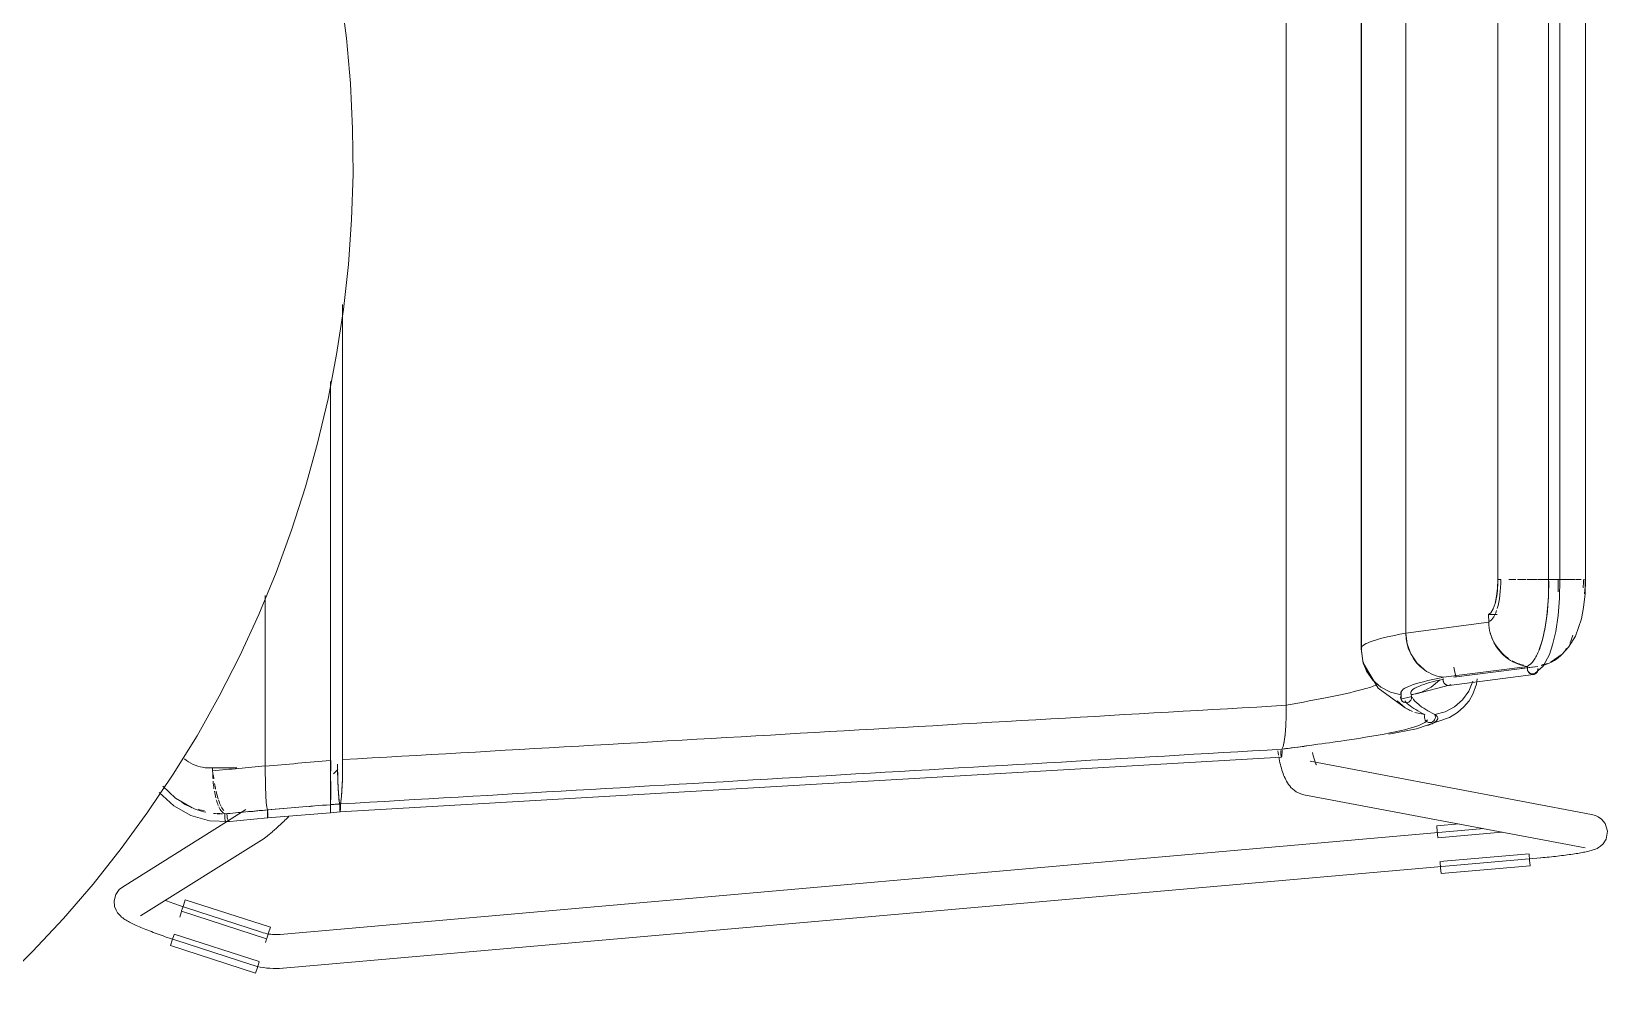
# Model space of a CAD drawing. Header units: millimetres. Extents: x 155927 to 317870, y -36033 to 97293.
# Drawn here: x 160235 to 160791, y 25250 to 25586 of the extents above; entities that cross this region are included whole.
import ezdxf

# ---------------------------------------------------------------- set-up
doc = ezdxf.new("R2010")
doc.units = ezdxf.units.MM
doc.header["$MEASUREMENT"] = 0
doc.layers.add('I-FURN', color=8, linetype='CONTINUOUS', lineweight=9)

msp = doc.modelspace()

# ---------------------------------------------------------------- linework, layer by layer
at = {"layer": 'I-FURN'}
for p, q in [((160677.67, 25347.98), (160677.67, 25731.38)), ((160677.67, 25731.38), (160677.67, 25347.98)), ((160704.01, 25711.54), (160704.01, 25406.74)), ((160704.17, 25367.29), (160704.17, 25712.07)), ((160704.17, 25712.07), (160704.17, 25367.29)), ((160719.76, 25373.33), (160719.76, 25706.04)), ((160719.76, 25706.04), (160719.76, 25373.33)), ((160752.23, 25687.11), (160752.23, 25392.25)), ((160752.29, 25392.26), (160752.29, 25687.11)), ((160770.13, 25687.11), (160770.13, 25392.26)), ((160774.09, 25392.26), (160774.09, 25687.11)), ((160783.13, 25392.26), (160783.13, 25687.11)), ((160346.25, 25583.28), (160344.18, 25599.14)), ((160347.67, 25567.34), (160346.25, 25583.28)), ((160348.46, 25551.36), (160347.67, 25567.34)), ((160348.6, 25535.36), (160348.46, 25551.36)), ((160348.11, 25519.37), (160348.6, 25535.36)), ((160346.98, 25503.41), (160348.11, 25519.37)), ((160345.21, 25487.51), (160346.98, 25503.41)), ((160344.93, 25328.73), (160344.93, 25489.3)), ((160344.93, 25489.3), (160344.93, 25328.73)), ((160342.81, 25471.69), (160345.21, 25487.51)), ((160339.77, 25455.99), (160342.81, 25471.69)), ((160340.62, 25328.47), (160340.62, 25462.21)), ((160340.62, 25462.21), (160340.62, 25328.47)), ((160336.11, 25440.41), (160339.77, 25455.99)), ((160331.83, 25425), (160336.11, 25440.41)), ((160326.94, 25409.76), (160331.83, 25425)), ((160321.44, 25394.74), (160326.94, 25409.76)), ((160704.01, 25406.74), (160704.01, 25367.83)), ((160315.35, 25379.95), (160321.44, 25394.74)), ((160752.12, 25389.22), (160751.8, 25386.37)), ((160752.23, 25392.25), (160752.12, 25389.22)), ((160758.61, 25392.26), (160756.14, 25392.26)), ((160759.79, 25392.26), (160759.13, 25392.26)), ((160759.77, 25392.25), (160762.24, 25392.25)), ((160766.16, 25392.26), (160762.6, 25392.26)), ((160766.35, 25392.25), (160770.16, 25392.25)), ((160770.16, 25392.26), (160766.35, 25392.26)), ((160770.06, 25386.03), (160770.13, 25392.25)), ((160774.09, 25392.26), (160770.14, 25392.26)), ((160770.14, 25392.25), (160770.24, 25392.25)), ((160770.24, 25392.25), (160770.47, 25392.25)), ((160770.47, 25392.25), (160770.8, 25392.25)), ((160770.8, 25392.25), (160771.22, 25392.25)), ((160771.22, 25392.25), (160771.69, 25392.25)), ((160771.69, 25392.25), (160772.19, 25392.25)), ((160772.19, 25392.25), (160772.68, 25392.25)), ((160772.68, 25392.25), (160773.13, 25392.25)), ((160773.13, 25392.25), (160773.52, 25392.25)), ((160773.52, 25392.25), (160773.83, 25392.25)), ((160773.83, 25392.25), (160774.03, 25392.25)), ((160773.85, 25392.25), (160776.88, 25392.25)), ((160776.87, 25392.26), (160773.85, 25392.26)), ((160774.1, 25392.25), (160774, 25385.71)), ((160774.03, 25392.25), (160774.1, 25392.25)), ((160779.61, 25392.26), (160777.03, 25392.26)), ((160781.64, 25392.26), (160779.89, 25392.26)), ((160783.12, 25392.26), (160782.83, 25392.26)), ((160782.96, 25392.26), (160783.13, 25392.26)), ((160783.13, 25392.26), (160783.02, 25387.22)), ((160317.65, 25386.64), (160317.65, 25326.52)), ((160317.65, 25326.4), (160317.65, 25386.64)), ((160751.29, 25383.87), (160750.62, 25381.89)), ((160751.8, 25386.37), (160751.29, 25383.87)), ((160769.52, 25379.47), (160770.06, 25386.03)), ((160774, 25385.71), (160773.51, 25379.59)), ((160783.02, 25387.22), (160782.51, 25382.4)), ((160308.67, 25365.41), (160315.35, 25379.95)), ((160749.84, 25380.54), (160748.97, 25379.9)), ((160748.97, 25379.9), (160751.98, 25379.9)), ((160748.97, 25379.9), (160749.04, 25377.19)), ((160750.62, 25381.89), (160749.84, 25380.54)), ((160768.93, 25375.45), (160769.52, 25379.47)), ((160773.51, 25379.59), (160772.67, 25373.97)), ((160781.72, 25378.37), (160779.6, 25372.32)), ((160782.51, 25382.4), (160781.72, 25378.37)), ((160749.04, 25377.19), (160719.76, 25373.33)), ((160719.76, 25373.33), (160720.24, 25369.56)), ((160767.96, 25371.02), (160768.93, 25375.45)), ((160772.67, 25373.97), (160771.57, 25369.28)), ((160704.02, 25367.83), (160704.81, 25362.79)), ((160704.65, 25363.5), (160704.17, 25367.29)), ((160704.17, 25367.29), (160704.64, 25363.5)), ((160720.24, 25369.56), (160721.56, 25366.01)), ((160766.87, 25367.59), (160767.96, 25371.02)), ((160771.57, 25369.28), (160770.41, 25365.83)), ((160777.21, 25368.44), (160774.91, 25365.96)), ((160779.6, 25372.32), (160777.21, 25368.44)), ((160301.41, 25351.15), (160308.67, 25365.41)), ((160704.64, 25363.5), (160706, 25359.93)), ((160706.01, 25359.93), (160704.65, 25363.5)), ((160704.81, 25362.79), (160706.18, 25359.61)), ((160704.88, 25362.64), (160710, 25353.99)), ((160721.56, 25366.01), (160723.64, 25362.9)), ((160723.64, 25362.9), (160726.38, 25360.41)), ((160762.84, 25361.62), (160733.14, 25357.78)), ((160736.69, 25357.8), (160766.38, 25361.64)), ((160737.47, 25357.92), (160736.78, 25361.41)), ((160765.19, 25361.49), (160760.42, 25360.87)), ((160768.23, 25361.71), (160765.32, 25359.16)), ((160770.41, 25365.83), (160768.23, 25361.71)), ((160771.01, 25363.28), (160770.82, 25363.19)), ((160774.91, 25365.96), (160771.01, 25363.28)), ((160706, 25359.93), (160708.17, 25356.79)), ((160708.18, 25356.8), (160706.01, 25359.93)), ((160708.17, 25356.79), (160711.05, 25354.28)), ((160711.05, 25354.29), (160708.18, 25356.8)), ((160728.77, 25354.28), (160731.65, 25356.79)), ((160732.99, 25357.31), (160732.95, 25356.81)), ((160732.95, 25356.81), (160733.03, 25356.32)), ((160733.03, 25356.32), (160733.22, 25355.87)), ((160733.22, 25355.87), (160733.52, 25355.48)), ((160735.05, 25354.95), (160764.82, 25358.8)), ((160741.98, 25352.89), (160743.39, 25356.4)), ((160744.72, 25355.41), (160744.95, 25357.19)), ((160293.59, 25337.19), (160301.41, 25351.15)), ((160710, 25353.99), (160719.53, 25347)), ((160714.44, 25352.54), (160711.05, 25354.29)), ((160711.05, 25354.28), (160714.44, 25352.53)), ((160714.44, 25352.53), (160718.16, 25351.64)), ((160717.96, 25350.67), (160718, 25351.17)), ((160718, 25351.17), (160717.96, 25350.67)), ((160718.04, 25350.18), (160717.96, 25350.67)), ((160717.96, 25350.67), (160718.04, 25350.18)), ((160718, 25351.17), (160718.16, 25351.64)), ((160718.16, 25351.64), (160718, 25351.17)), ((160718.24, 25349.73), (160718.04, 25350.18)), ((160718.04, 25350.18), (160718.24, 25349.73)), ((160718.06, 25350.12), (160721.95, 25350.96)), ((160718.14, 25352.71), (160718.19, 25349.82)), ((160721.78, 25350.18), (160721.58, 25349.73)), ((160721.58, 25349.73), (160721.78, 25350.18)), ((160723.51, 25351.99), (160721.65, 25351.67)), ((160722.25, 25351.72), (160721.66, 25351.64)), ((160721.66, 25351.64), (160721.82, 25351.17)), ((160721.67, 25351.64), (160725.38, 25352.53)), ((160721.83, 25351.17), (160721.67, 25351.64)), ((160721.86, 25350.67), (160721.78, 25350.18)), ((160721.78, 25350.18), (160721.87, 25350.67)), ((160721.82, 25351.17), (160721.86, 25350.67)), ((160721.87, 25350.67), (160721.83, 25351.17)), ((160735.13, 25354.96), (160723.51, 25351.99)), ((160725.38, 25352.53), (160728.77, 25354.28)), ((160733.52, 25355.48), (160733.91, 25355.19)), ((160733.91, 25355.19), (160734.35, 25355)), ((160734.35, 25355), (160734.82, 25354.93)), ((160734.82, 25354.93), (160735.28, 25355)), ((160735.28, 25355), (160735.73, 25355.19)), ((160739.81, 25349.8), (160741.98, 25352.89)), ((160742.09, 25349.54), (160743.43, 25351.81)), ((160743.43, 25351.81), (160744.72, 25355.41)), ((160677.61, 25344.21), (160677.67, 25347.98)), ((160677.67, 25347.9), (160677.61, 25344.21)), ((160719.61, 25347.06), (160716.77, 25349.46)), ((160716.77, 25349.45), (160719.61, 25347.05)), ((160718.56, 25349.35), (160718.24, 25349.73)), ((160718.24, 25349.73), (160718.56, 25349.34)), ((160718.96, 25349.05), (160718.56, 25349.35)), ((160718.56, 25349.34), (160718.96, 25349.05)), ((160719.42, 25348.87), (160718.96, 25349.05)), ((160718.96, 25349.05), (160719.42, 25348.86)), ((160719.91, 25348.8), (160719.42, 25348.87)), ((160719.42, 25348.86), (160719.91, 25348.8)), ((160719.53, 25347), (160721.28, 25346.11)), ((160721.28, 25346.11), (160719.61, 25347.06)), ((160719.61, 25347.05), (160722.2, 25345.69)), ((160720.4, 25348.87), (160719.91, 25348.8)), ((160719.91, 25348.8), (160720.4, 25348.86)), ((160720.86, 25349.05), (160720.4, 25348.87)), ((160720.4, 25348.86), (160720.86, 25349.05)), ((160721.26, 25349.35), (160720.86, 25349.05)), ((160720.86, 25349.05), (160721.27, 25349.34)), ((160721.58, 25349.73), (160721.26, 25349.35)), ((160721.27, 25349.34), (160721.58, 25349.73)), ((160722.93, 25345.41), (160726.55, 25344.63)), ((160726.55, 25344.63), (160722.94, 25345.42)), ((160726.4, 25344.15), (160726.55, 25344.63)), ((160726.55, 25344.63), (160726.4, 25344.15)), ((160730.03, 25344.68), (160733.66, 25345.58)), ((160730.03, 25344.68), (160730.2, 25344.21)), ((160730.2, 25344.21), (160730.03, 25344.68)), ((160733.66, 25345.58), (160736.98, 25347.32)), ((160735.24, 25343.56), (160738.06, 25345.38)), ((160736.98, 25347.32), (160739.81, 25349.8)), ((160738.06, 25345.38), (160740.31, 25347.37)), ((160740.31, 25347.37), (160742.09, 25349.54)), ((160677.21, 25337.58), (160677.45, 25340.68)), ((160677.45, 25340.63), (160677.22, 25337.57)), ((160677.45, 25340.68), (160677.61, 25344.21)), ((160677.6, 25344.15), (160677.45, 25340.68)), ((160713.86, 25337.67), (160723.52, 25339.58)), ((160723.52, 25339.58), (160735.24, 25343.56)), ((160726.37, 25343.65), (160726.4, 25344.15)), ((160726.4, 25344.15), (160726.37, 25343.65)), ((160726.46, 25343.16), (160726.37, 25343.65)), ((160726.37, 25343.65), (160726.46, 25343.16)), ((160726.67, 25342.71), (160726.46, 25343.16)), ((160726.46, 25343.16), (160726.66, 25342.71)), ((160726.66, 25342.71), (160726.98, 25342.33)), ((160726.98, 25342.34), (160726.67, 25342.71)), ((160727.39, 25342.05), (160726.98, 25342.34)), ((160726.98, 25342.33), (160727.38, 25342.04)), ((160727.38, 25342.04), (160727.84, 25341.86)), ((160727.84, 25341.87), (160727.39, 25342.05)), ((160728.33, 25341.81), (160727.84, 25341.87)), ((160727.84, 25341.86), (160728.33, 25341.8)), ((160728.81, 25341.88), (160728.33, 25341.81)), ((160728.33, 25341.8), (160728.82, 25341.88)), ((160729.27, 25342.08), (160728.81, 25341.88)), ((160728.82, 25341.88), (160729.27, 25342.07)), ((160729.66, 25342.38), (160729.27, 25342.08)), ((160729.27, 25342.07), (160729.66, 25342.37)), ((160729.97, 25342.76), (160729.66, 25342.38)), ((160729.66, 25342.37), (160729.97, 25342.76)), ((160730.16, 25343.22), (160729.97, 25342.76)), ((160729.97, 25342.76), (160730.17, 25343.22)), ((160730.24, 25343.71), (160730.16, 25343.22)), ((160730.17, 25343.22), (160730.24, 25343.71)), ((160730.2, 25344.21), (160730.24, 25343.71)), ((160730.24, 25343.71), (160730.2, 25344.21)), ((160285.22, 25323.56), (160293.59, 25337.19)), ((160676.54, 25333.33), (160676.9, 25335.08)), ((160676.9, 25335.07), (160676.54, 25333.33)), ((160676.9, 25335.08), (160677.21, 25337.58)), ((160677.21, 25337.54), (160676.9, 25335.08)), ((160340.62, 25324.68), (160340.62, 25328.47)), ((160340.62, 25328.47), (160340.62, 25324.68)), ((160340.74, 25328.45), (160340.74, 25324.67)), ((160340.74, 25324.67), (160340.74, 25328.45)), ((160344.04, 25310.28), (160675.95, 25329.56)), ((160344.91, 25324.95), (160344.93, 25328.73)), ((160674.82, 25331.09), (160674.72, 25331.81)), ((160674.92, 25330.37), (160674.82, 25331.09)), ((160675.16, 25328.98), (160675.04, 25329.67)), ((160675.3, 25328.3), (160675.16, 25328.98)), ((160675.44, 25327.63), (160675.3, 25328.3)), ((160675.74, 25331.92), (160675.73, 25331.42)), ((160675.73, 25331.42), (160675.74, 25331.92)), ((160675.73, 25331.42), (160675.74, 25330.93)), ((160675.74, 25330.93), (160675.73, 25331.42)), ((160675.74, 25330.93), (160675.77, 25330.48)), ((160675.77, 25330.48), (160675.74, 25330.93)), ((160675.77, 25330.48), (160675.8, 25330.1)), ((160675.8, 25330.1), (160675.77, 25330.48)), ((160675.8, 25330.1), (160675.84, 25329.81)), ((160675.84, 25329.81), (160675.8, 25330.1)), ((160675.84, 25329.81), (160675.89, 25329.63)), ((160675.89, 25329.62), (160675.84, 25329.81)), ((160675.89, 25329.63), (160675.95, 25329.57)), ((160675.95, 25329.56), (160675.89, 25329.62)), ((160675.95, 25329.57), (160676, 25329.64)), ((160676, 25329.63), (160675.95, 25329.56)), ((160676, 25329.64), (160676.05, 25329.83)), ((160676.05, 25329.83), (160676, 25329.63)), ((160676.05, 25329.83), (160676.09, 25330.13)), ((160676.09, 25330.13), (160676.05, 25329.83)), ((160676.09, 25330.13), (160676.13, 25330.52)), ((160676.13, 25330.51), (160676.09, 25330.13)), ((160676.13, 25330.52), (160676.15, 25330.97)), ((160676.15, 25330.97), (160676.13, 25330.51)), ((160676.54, 25333.33), (160676.14, 25332.43)), ((160676.14, 25332.43), (160676.54, 25333.33)), ((160676.15, 25331.96), (160676.14, 25332.43)), ((160676.14, 25332.43), (160676.15, 25331.96)), ((160676.16, 25331.46), (160676.15, 25331.96)), ((160676.15, 25331.96), (160676.16, 25331.46)), ((160676.15, 25330.97), (160676.16, 25331.46)), ((160676.16, 25331.46), (160676.15, 25330.97)), ((160785.32, 25309.35), (160686.03, 25328.16)), ((160687.05, 25330.71), (160686.96, 25331.2)), ((160687.15, 25330.24), (160687.05, 25330.71)), ((160687.26, 25329.8), (160687.15, 25330.24)), ((160687.36, 25329.38), (160687.26, 25329.8)), ((160687.47, 25328.98), (160687.36, 25329.38)), ((160687.58, 25328.62), (160687.47, 25328.98)), ((160687.69, 25328.28), (160687.58, 25328.62)), ((160687.79, 25327.98), (160687.69, 25328.28)), ((160687.89, 25327.71), (160687.79, 25327.98)), ((160276.3, 25310.27), (160285.22, 25323.56)), ((160297.85, 25325.82), (160307.61, 25325.82)), ((160299.1, 25324.82), (160299.1, 25325.87)), ((160317.65, 25326.52), (160317.67, 25322.76)), ((160317.67, 25322.76), (160317.65, 25326.4)), ((160317.75, 25319.22), (160317.68, 25322.67)), ((160317.68, 25322.66), (160317.75, 25319.23)), ((160340.62, 25321.11), (160340.62, 25324.68)), ((160340.62, 25324.68), (160340.62, 25321.11)), ((160341.76, 25323.77), (160343.29, 25325.24)), ((160343.15, 25327.19), (160343.17, 25324.94)), ((160343.17, 25324.94), (160343.25, 25321.39)), ((160344.83, 25321.38), (160344.91, 25324.95)), ((160675.6, 25326.97), (160675.44, 25327.63)), ((160675.76, 25326.33), (160675.6, 25326.97)), ((160675.93, 25325.7), (160675.76, 25326.33)), ((160676.11, 25325.08), (160675.93, 25325.7)), ((160676.31, 25324.48), (160676.11, 25325.08)), ((160676.51, 25323.88), (160676.31, 25324.48)), ((160676.73, 25323.3), (160676.51, 25323.88)), ((160676.97, 25322.73), (160676.73, 25323.3)), ((160677.22, 25322.17), (160676.97, 25322.73)), ((160687.99, 25327.47), (160687.89, 25327.71)), ((160688.08, 25327.28), (160687.99, 25327.47)), ((160688.15, 25327.13), (160688.08, 25327.28)), ((160688.2, 25327.04), (160688.15, 25327.13)), ((160688.24, 25326.97), (160688.2, 25327.04)), ((160688.26, 25326.94), (160688.24, 25326.97)), ((160285.44, 25312.42), (160280.29, 25317.17)), ((160286.02, 25315.11), (160281.55, 25319.37)), ((160317.75, 25319.23), (160317.86, 25316.13)), ((160317.86, 25316.13), (160317.75, 25319.16)), ((160340.63, 25317.98), (160340.62, 25321.11)), ((160340.62, 25321.11), (160340.63, 25317.98)), ((160340.64, 25315.48), (160340.63, 25317.98)), ((160340.63, 25317.98), (160340.64, 25315.47)), ((160340.73, 25318), (160340.71, 25315.5)), ((160340.71, 25315.49), (160340.73, 25317.99)), ((160340.74, 25321.12), (160340.73, 25318)), ((160340.73, 25317.99), (160340.74, 25321.12)), ((160343.25, 25321.39), (160343.37, 25318.27)), ((160343.37, 25318.27), (160343.54, 25315.77)), ((160344.54, 25315.75), (160344.7, 25318.25)), ((160344.7, 25318.25), (160344.83, 25321.38)), ((160677.49, 25321.62), (160677.22, 25322.17)), ((160677.78, 25321.09), (160677.49, 25321.62)), ((160678.1, 25320.55), (160677.78, 25321.09)), ((160678.46, 25320.01), (160678.1, 25320.55)), ((160678.86, 25319.48), (160678.46, 25320.01)), ((160679.32, 25318.95), (160678.86, 25319.48)), ((160679.84, 25318.43), (160679.32, 25318.95)), ((160680.43, 25317.92), (160679.84, 25318.43)), ((160681.12, 25317.43), (160680.43, 25317.92)), ((160681.91, 25316.99), (160681.12, 25317.43)), ((160682.81, 25316.63), (160681.91, 25316.99)), ((160291.45, 25309.03), (160285.44, 25312.42)), ((160291.85, 25311.74), (160286.02, 25315.11)), ((160317.86, 25316.13), (160318.01, 25313.65)), ((160318.01, 25313.65), (160317.87, 25316.09)), ((160318.01, 25313.65), (160318.19, 25311.91)), ((160318.19, 25311.91), (160318.02, 25313.63)), ((160318.39, 25311.03), (160318.19, 25311.91)), ((160318.19, 25311.91), (160318.39, 25311.02)), ((160340.66, 25313.73), (160340.64, 25315.47)), ((160340.64, 25315.47), (160340.66, 25313.73)), ((160340.67, 25312.84), (160340.66, 25313.73)), ((160340.66, 25313.73), (160340.67, 25312.84)), ((160340.67, 25312.37), (160340.67, 25312.84)), ((160340.67, 25312.84), (160340.67, 25312.37)), ((160340.67, 25311.87), (160340.67, 25312.37)), ((160340.67, 25312.37), (160340.67, 25311.87)), ((160340.67, 25311.38), (160340.67, 25311.87)), ((160340.67, 25311.87), (160340.67, 25311.38)), ((160340.67, 25310.93), (160340.67, 25311.38)), ((160340.67, 25311.38), (160340.67, 25310.93)), ((160340.69, 25312.85), (160340.69, 25312.38)), ((160340.69, 25312.38), (160340.69, 25312.85)), ((160340.69, 25312.38), (160340.69, 25311.88)), ((160340.69, 25311.88), (160340.69, 25312.38)), ((160340.69, 25311.88), (160340.69, 25311.39)), ((160340.69, 25311.39), (160340.69, 25311.88)), ((160340.69, 25311.39), (160340.69, 25310.94)), ((160340.69, 25310.94), (160340.69, 25311.39)), ((160340.71, 25315.5), (160340.7, 25313.75)), ((160340.7, 25313.74), (160340.71, 25315.49)), ((160343.54, 25315.77), (160343.73, 25314.02)), ((160343.73, 25314.02), (160343.94, 25313.12)), ((160343.94, 25313.12), (160343.93, 25312.65)), ((160343.93, 25312.65), (160343.93, 25312.15)), ((160343.93, 25312.15), (160343.93, 25311.66)), ((160343.93, 25311.66), (160343.94, 25311.21)), ((160344.13, 25311.2), (160344.14, 25311.65)), ((160344.14, 25313.11), (160344.35, 25314)), ((160344.15, 25312.64), (160344.14, 25313.11)), ((160344.14, 25311.65), (160344.15, 25312.14)), ((160344.15, 25312.14), (160344.15, 25312.64)), ((160344.35, 25314), (160344.54, 25315.75)), ((160683.79, 25316.37), (160682.81, 25316.63)), ((160683.79, 25316.37), (160783.09, 25297.56)), ((160266.87, 25297.35), (160276.3, 25310.27)), ((160304.02, 25306.82), (160267.26, 25283.79)), ((160297.97, 25307.16), (160291.45, 25309.03)), ((160304.88, 25306.87), (160297.97, 25307.16)), ((160303.99, 25306.75), (160318.48, 25308.17)), ((160310.84, 25311.09), (160304.39, 25307.05)), ((160318.38, 25310.56), (160318.39, 25311.03)), ((160318.39, 25311.02), (160318.38, 25310.55)), ((160318.38, 25310.06), (160318.38, 25310.56)), ((160318.38, 25310.55), (160318.38, 25310.05)), ((160318.38, 25309.57), (160318.38, 25310.06)), ((160318.38, 25310.05), (160318.38, 25309.56)), ((160318.39, 25309.12), (160318.38, 25309.57)), ((160318.38, 25309.56), (160318.39, 25309.11)), ((160318.41, 25308.73), (160318.39, 25309.12)), ((160318.39, 25309.11), (160318.41, 25308.73)), ((160318.41, 25308.73), (160318.43, 25308.43)), ((160318.43, 25308.44), (160318.41, 25308.73)), ((160318.43, 25308.43), (160318.45, 25308.24)), ((160318.48, 25308.18), (160318.45, 25308.25)), ((160318.45, 25308.24), (160318.48, 25308.17)), ((160318.48, 25308.18), (160340.68, 25310)), ((160318.48, 25308.17), (160318.5, 25308.24)), ((160318.5, 25308.24), (160318.48, 25308.18)), ((160318.53, 25308.43), (160318.5, 25308.24)), ((160318.5, 25308.24), (160318.53, 25308.42)), ((160318.53, 25308.42), (160318.55, 25308.72)), ((160318.55, 25308.72), (160318.53, 25308.43)), ((160318.55, 25308.72), (160318.57, 25309.1)), ((160318.57, 25309.1), (160318.55, 25308.72)), ((160318.58, 25310.54), (160318.57, 25311.01)), ((160318.57, 25311.01), (160318.58, 25310.54)), ((160318.57, 25309.1), (160318.58, 25309.55)), ((160318.58, 25309.55), (160318.57, 25309.1)), ((160318.58, 25309.55), (160318.58, 25310.04)), ((160318.58, 25310.04), (160318.58, 25309.55)), ((160322.48, 25305.39), (160322.88, 25305.76)), ((160322.88, 25305.76), (160323.3, 25306.14)), ((160323.3, 25306.14), (160323.72, 25306.53)), ((160323.72, 25306.53), (160324.16, 25306.93)), ((160324.16, 25306.93), (160324.6, 25307.35)), ((160324.6, 25307.35), (160325.06, 25307.77)), ((160325.06, 25307.77), (160325.52, 25308.2)), ((160325.52, 25308.2), (160325.99, 25308.64)), ((160340.67, 25310.55), (160340.67, 25310.93)), ((160340.67, 25310.93), (160340.67, 25310.55)), ((160340.68, 25310.26), (160340.67, 25310.55)), ((160340.67, 25310.55), (160340.68, 25310.25)), ((160340.69, 25310.94), (160340.68, 25310.56)), ((160340.68, 25310.55), (160340.69, 25310.94)), ((160344.04, 25310.27), (160340.68, 25310)), ((160340.68, 25310.07), (160340.68, 25310)), ((160340.68, 25310), (160340.68, 25310.07)), ((160340.68, 25310.07), (160340.68, 25310)), ((160340.68, 25310), (160340.68, 25310.07)), ((160343.94, 25311.21), (160343.96, 25310.83)), ((160343.96, 25310.83), (160343.98, 25310.53)), ((160343.98, 25310.53), (160344.01, 25310.34)), ((160344.01, 25310.34), (160344.04, 25310.28)), ((160344.04, 25310.28), (160344.07, 25310.34)), ((160344.07, 25310.34), (160344.09, 25310.53)), ((160344.09, 25310.53), (160344.11, 25310.82)), ((160344.11, 25310.82), (160344.13, 25311.2)), ((160738.63, 25306.11), (160730.73, 25305.42)), ((160785.74, 25309.26), (160785.32, 25309.35)), ((160786.25, 25309.13), (160785.74, 25309.26)), ((160786.87, 25308.91), (160786.25, 25309.13)), ((160787.67, 25308.54), (160786.87, 25308.91)), ((160788.75, 25307.79), (160787.67, 25308.54)), ((160790.08, 25306.21), (160788.75, 25307.79)), ((160790.08, 25306.21), (160790.91, 25303.46)), ((160273.63, 25273.62), (160317.21, 25300.92)), ((160317.21, 25300.92), (160317.54, 25301.14)), ((160317.54, 25301.14), (160317.79, 25301.32)), ((160317.79, 25301.32), (160318.02, 25301.5)), ((160318.02, 25301.5), (160318.24, 25301.67)), ((160318.24, 25301.67), (160318.47, 25301.85)), ((160318.47, 25301.85), (160318.7, 25302.04)), ((160318.7, 25302.04), (160318.94, 25302.24)), ((160318.94, 25302.24), (160319.19, 25302.46)), ((160319.19, 25302.46), (160319.46, 25302.68)), ((160319.46, 25302.68), (160319.74, 25302.93)), ((160319.74, 25302.93), (160320.03, 25303.19)), ((160320.03, 25303.19), (160320.34, 25303.46)), ((160320.34, 25303.46), (160320.66, 25303.75)), ((160320.66, 25303.75), (160321, 25304.05)), ((160321, 25304.05), (160321.35, 25304.36)), ((160321.35, 25304.36), (160321.71, 25304.69)), ((160321.71, 25304.69), (160322.09, 25305.04)), ((160322.09, 25305.04), (160322.48, 25305.39)), ((160747.36, 25304.38), (160322.86, 25267.09)), ((160730.91, 25303.37), (160730.73, 25305.42)), ((160731.09, 25301.31), (160730.91, 25303.37)), ((160731.1, 25301.18), (160753.71, 25303.17)), ((160790.43, 25300.7), (160789.39, 25299.05)), ((160790.91, 25303.46), (160790.43, 25300.7)), ((160256.92, 25284.82), (160266.87, 25297.35)), ((160763.26, 25295.5), (160731.85, 25292.74)), ((160763.27, 25295.37), (160763.45, 25293.31)), ((160772.59, 25294.61), (160771.86, 25294.53)), ((160773.3, 25294.69), (160772.59, 25294.61)), ((160774.01, 25294.78), (160773.3, 25294.69)), ((160774.71, 25294.86), (160774.01, 25294.78)), ((160775.4, 25294.95), (160774.71, 25294.86)), ((160776.08, 25295.03), (160775.4, 25294.95)), ((160776.74, 25295.12), (160776.08, 25295.03)), ((160777.39, 25295.21), (160776.74, 25295.12)), ((160778.02, 25295.3), (160777.39, 25295.21)), ((160778.64, 25295.39), (160778.02, 25295.3)), ((160779.24, 25295.48), (160778.64, 25295.39)), ((160779.83, 25295.57), (160779.24, 25295.48)), ((160780.4, 25295.66), (160779.83, 25295.57)), ((160780.95, 25295.76), (160780.4, 25295.66)), ((160781.48, 25295.85), (160780.95, 25295.76)), ((160782, 25295.95), (160781.48, 25295.85)), ((160782.49, 25296.04), (160782, 25295.95)), ((160782.97, 25296.14), (160782.49, 25296.04)), ((160783.43, 25296.23), (160782.97, 25296.14)), ((160783.87, 25296.33), (160783.43, 25296.23)), ((160784.3, 25296.43), (160783.87, 25296.33)), ((160784.71, 25296.54), (160784.3, 25296.43)), ((160785.12, 25296.64), (160784.71, 25296.54)), ((160785.51, 25296.76), (160785.12, 25296.64)), ((160785.91, 25296.88), (160785.51, 25296.76)), ((160786.31, 25297.02), (160785.91, 25296.88)), ((160786.74, 25297.19), (160786.31, 25297.02)), ((160787.22, 25297.41), (160786.74, 25297.19)), ((160787.78, 25297.71), (160787.22, 25297.41)), ((160788.48, 25298.19), (160787.78, 25297.71)), ((160789.39, 25299.05), (160788.48, 25298.19)), ((160323.91, 25255.13), (160767.24, 25294.08)), ((160732.04, 25290.55), (160731.86, 25292.61)), ((160732.22, 25288.51), (160732.04, 25290.55)), ((160763.63, 25291.26), (160732.22, 25288.51)), ((160763.45, 25293.31), (160763.63, 25291.26)), ((160767.39, 25294.09), (160767.24, 25294.08)), ((160768.15, 25294.16), (160767.39, 25294.09)), ((160768.9, 25294.23), (160768.15, 25294.16)), ((160769.64, 25294.3), (160768.9, 25294.23)), ((160770.39, 25294.38), (160769.64, 25294.3)), ((160771.13, 25294.45), (160770.39, 25294.38)), ((160771.86, 25294.53), (160771.13, 25294.45)), ((160246.49, 25272.7), (160256.92, 25284.82)), ((160266.13, 25282.89), (160267.26, 25283.79)), ((160264.91, 25281.16), (160264.32, 25278.94)), ((160264.32, 25278.94), (160264.5, 25276.96)), ((160266.13, 25282.89), (160264.91, 25281.16)), ((160282.51, 25278.98), (160283.14, 25278.75)), ((160283.14, 25278.75), (160283.77, 25278.51)), ((160283.77, 25278.51), (160284.42, 25278.28)), ((160284.42, 25278.28), (160285.07, 25278.04)), ((160285.07, 25278.04), (160285.74, 25277.81)), ((160288.81, 25277.31), (160289.44, 25279.26)), ((160319.45, 25269.57), (160289.44, 25279.26)), ((160235.57, 25261), (160246.49, 25272.7)), ((160264.5, 25276.96), (160265.02, 25275.58)), ((160265.02, 25275.58), (160265.58, 25274.67)), ((160265.58, 25274.67), (160266.1, 25274.04)), ((160266.1, 25274.04), (160266.57, 25273.57)), ((160266.57, 25273.57), (160266.99, 25273.21)), ((160266.99, 25273.21), (160267.4, 25272.89)), ((160267.4, 25272.89), (160267.79, 25272.62)), ((160267.79, 25272.62), (160268.18, 25272.36)), ((160268.18, 25272.36), (160268.57, 25272.12)), ((160285.74, 25277.81), (160286.41, 25277.57)), ((160286.41, 25277.57), (160287.09, 25277.34)), ((160287.09, 25277.34), (160287.78, 25277.11)), ((160288.1, 25275.12), (160287.49, 25273.21)), ((160287.78, 25277.11), (160288.47, 25276.88)), ((160288.14, 25275.22), (160318.14, 25265.53)), ((160288.17, 25275.34), (160288.81, 25277.31)), ((160288.47, 25276.88), (160289.16, 25276.65)), ((160289.16, 25276.65), (160289.49, 25276.54)), ((160316.3, 25267.83), (160289.49, 25276.54)), ((160268.57, 25272.12), (160268.97, 25271.88)), ((160268.97, 25271.88), (160269.38, 25271.65)), ((160269.38, 25271.65), (160269.8, 25271.42)), ((160269.8, 25271.42), (160270.24, 25271.19)), ((160270.24, 25271.19), (160270.7, 25270.96)), ((160270.7, 25270.96), (160271.17, 25270.73)), ((160271.17, 25270.73), (160271.66, 25270.5)), ((160271.66, 25270.5), (160272.17, 25270.26)), ((160272.17, 25270.26), (160272.7, 25270.03)), ((160272.7, 25270.03), (160273.25, 25269.79)), ((160273.25, 25269.79), (160273.81, 25269.54)), ((160273.81, 25269.54), (160274.39, 25269.3)), ((160274.39, 25269.3), (160274.98, 25269.05)), ((160274.98, 25269.05), (160275.59, 25268.8)), ((160275.59, 25268.8), (160276.22, 25268.55)), ((160276.22, 25268.55), (160276.86, 25268.3)), ((160276.86, 25268.3), (160277.51, 25268.05)), ((160277.51, 25268.05), (160278.18, 25267.79)), ((160278.18, 25267.79), (160278.85, 25267.54)), ((160278.85, 25267.54), (160279.54, 25267.28)), ((160279.54, 25267.28), (160280.24, 25267.03)), ((160280.24, 25267.03), (160280.95, 25266.77)), ((160284.85, 25265.06), (160285.49, 25267.03)), ((160315.54, 25257.46), (160285.53, 25267.15)), ((160316.33, 25267.82), (160316.3, 25267.83)), ((160316.96, 25267.63), (160316.33, 25267.82)), ((160317.6, 25267.47), (160316.96, 25267.63)), ((160318.25, 25267.33), (160317.6, 25267.47)), ((160318.82, 25267.62), (160318.18, 25265.65)), ((160318.9, 25267.21), (160318.25, 25267.33)), ((160319.45, 25269.57), (160318.82, 25267.62)), ((160319.56, 25267.12), (160318.9, 25267.21)), ((160320.22, 25267.06), (160319.56, 25267.12)), ((160320.88, 25267.03), (160320.22, 25267.06)), ((160321.54, 25267.02), (160320.88, 25267.03)), ((160322.2, 25267.04), (160321.54, 25267.02)), ((160322.86, 25267.08), (160322.2, 25267.04)), ((160280.95, 25266.77), (160281.66, 25266.52)), ((160281.66, 25266.52), (160282.39, 25266.27)), ((160282.39, 25266.27), (160283.11, 25266.02)), ((160283.11, 25266.02), (160283.85, 25265.77)), ((160283.85, 25265.77), (160284.58, 25265.52)), ((160284.22, 25263.11), (160284.85, 25265.06)), ((160314.23, 25253.42), (160284.22, 25263.11)), ((160284.58, 25265.52), (160285.32, 25265.28)), ((160285.32, 25265.28), (160285.78, 25265.13)), ((160285.78, 25265.13), (160312.59, 25256.42)), ((160318.11, 25265.43), (160317.73, 25264.27)), ((160224.2, 25249.75), (160235.57, 25261)), ((160312.59, 25256.42), (160313.68, 25256.09)), ((160313.68, 25256.09), (160314.79, 25255.8)), ((160314.79, 25255.8), (160315.91, 25255.56)), ((160315.5, 25257.34), (160314.86, 25255.37)), ((160314.86, 25255.37), (160314.23, 25253.42)), ((160315.91, 25255.56), (160317.03, 25255.36)), ((160317.03, 25255.36), (160318.16, 25255.21)), ((160318.16, 25255.21), (160319.3, 25255.1)), ((160319.3, 25255.1), (160320.44, 25255.04)), ((160320.44, 25255.04), (160321.58, 25255.02)), ((160321.58, 25255.02), (160322.72, 25255.05)), ((160322.72, 25255.05), (160323.86, 25255.13)), ((160323.86, 25255.13), (160323.91, 25255.13))]:
    msp.add_line(p, q, dxfattribs=at)
for centre, major_axis, ratio, start_param, end_param in [((160767.38, 25392.25), (15.75, 0), 0.000004, 3.431839, 3.614078), ((160778.86, 25392.25), (0, -12.4), 0.287441, 1.332781, 1.570796), ((160734.83, 25373.46), (0, -15.78), 0.955139, 4.720632, 5.68731), ((160734.83, 25373.46), (0, -15.78), 0.955139, 5.687432, 5.928979), ((160734.83, 25373.46), (0, -15.78), 0.955139, 5.929149, 6.170649), ((160734.82, 25356.9), (0, -1.96), 0.955139, 4.501447, 6.790779)]:
    msp.add_ellipse(centre, major_axis=major_axis, ratio=ratio, start_param=start_param, end_param=end_param, dxfattribs=at)
for points in [[(160751.34, 25383.88), (160751.89, 25385.93), (160752.17, 25388.64), (160752.27, 25391.42)], [(160753.36, 25392.25), (160753.3, 25388.47), (160752.82, 25384.77), (160752.03, 25382.07)], [(160770.16, 25392.25), (160770.21, 25389.91), (160770.13, 25385.26), (160769.5, 25378.4), (160768.39, 25372.26), (160766.86, 25367.19), (160764.97, 25363.49), (160763.56, 25362.18), (160762.83, 25361.82)], [(160773.56, 25392.25), (160773.59, 25390.83), (160773.58, 25389.41), (160773.55, 25387.99)], [(160783.04, 25392.26), (160783.05, 25390.54), (160782.97, 25388.87), (160782.82, 25387.29)], [(160751.81, 25381.36), (160751.05, 25379.08), (160750.07, 25377.67), (160749.05, 25377.43)], [(160749.04, 25377.19), (160749.08, 25375.89), (160749.44, 25373.39), (160750.86, 25369.79), (160753.05, 25366.64), (160755.89, 25364.11), (160759.23, 25362.35), (160761.6, 25361.77), (160762.84, 25361.62)], [(160777.65, 25369.87), (160778.08, 25370.76), (160778.48, 25371.68), (160778.72, 25372.64)], [(160704.02, 25367.83), (160704.02, 25367.65), (160704.07, 25367.47), (160704.17, 25367.29)], [(160761.33, 25362.08), (160759.94, 25362.4), (160758.57, 25362.9), (160757.32, 25363.6)], [(160762.66, 25360.86), (160762.65, 25361.03), (160762.65, 25361.2), (160762.69, 25361.36)], [(160769.72, 25362.71), (160769.1, 25362.46), (160768.44, 25362.3), (160767.79, 25362.16)], [(160718.16, 25351.64), (160717.61, 25352.66), (160719.58, 25354.71), (160727.64, 25356.76), (160733.14, 25357.78)], [(160677.67, 25347.9), (160622.31, 25344.71), (160566.89, 25341.51), (160511.42, 25338.32)], [(160511.42, 25338.32), (160455.96, 25335.12), (160400.46, 25331.93), (160344.93, 25328.73)], [(160676.15, 25332.45), (160679.06, 25332.81), (160682, 25333.18), (160684.91, 25333.55)], [(160676.14, 25332.43), (160620.9, 25329.21), (160510.31, 25322.77), (160399.54, 25316.33), (160344.14, 25313.11)], [(160299.1, 25325.87), (160298.59, 25325.83), (160298.08, 25325.81), (160297.57, 25325.81)], [(160299.1, 25324.82), (160302.12, 25325.08), (160308.27, 25325.63), (160314.51, 25326.22), (160317.65, 25326.52)], [(160299.2, 25322.03), (160299.14, 25322.94), (160299.1, 25323.87), (160299.1, 25324.82)], [(160299.33, 25323.41), (160299.39, 25322.93), (160299.45, 25322.46), (160299.52, 25322)], [(160299.56, 25318.47), (160299.44, 25319.32), (160299.32, 25320.19), (160299.26, 25321.1)], [(160300.2, 25315.24), (160300.01, 25315.98), (160299.85, 25316.78), (160299.7, 25317.62)], [(160299.78, 25320.29), (160299.89, 25319.61), (160300.03, 25318.96), (160300.16, 25318.3)], [(160300.31, 25317.63), (160300.53, 25316.71), (160300.76, 25315.77), (160301, 25314.92)], [(160294.03, 25311.26), (160294.74, 25310.99), (160295.47, 25310.81), (160296.2, 25310.68)], [(160301.06, 25312.59), (160300.82, 25313.18), (160300.58, 25313.83), (160300.38, 25314.57)], [(160301.16, 25314.59), (160301.42, 25313.78), (160301.71, 25312.97), (160302, 25312.42)], [(160303.43, 25309.59), (160303.04, 25309.73), (160302.29, 25310.3), (160301.59, 25311.44), (160301.26, 25312.14)], [(160302.12, 25312.17), (160302.43, 25311.53), (160302.75, 25311.14), (160303.07, 25310.81)], [(160340.67, 25312.84), (160336.95, 25312.54), (160329.52, 25311.93), (160322.09, 25311.33), (160318.39, 25311.03)], [(160329.52, 25311.92), (160325.87, 25311.62), (160322.22, 25311.32), (160318.57, 25311.01)], [(160334.36, 25312.32), (160333.95, 25312.29), (160333.54, 25312.25), (160333.13, 25312.22)], [(160340.67, 25312.84), (160341.25, 25312.89), (160342.4, 25312.98), (160343.56, 25313.07), (160344.14, 25313.11)], [(160340.69, 25312.85), (160341.23, 25312.89), (160342.31, 25312.98), (160343.4, 25313.07), (160343.94, 25313.12)], [(160301.9, 25309.62), (160301.07, 25309.63), (160300.25, 25309.67), (160299.43, 25309.76)], [(160300.65, 25309.74), (160301.3, 25309.68), (160301.95, 25309.67), (160302.61, 25309.67)], [(160303.43, 25309.59), (160305.87, 25309.83), (160310.83, 25310.31), (160315.86, 25310.78), (160318.39, 25311.02)], [(160311.49, 25310.31), (160313.83, 25310.54), (160316.2, 25310.78), (160318.57, 25311.01)]]:
    msp.add_open_spline(points, degree=3, dxfattribs=at)
for points, knots in [([(160719.76, 25373.33), (160714.04, 25372.32), (160706.4, 25370.49), (160704.01, 25368.65), (160704.02, 25367.83)], [0, 0, 0, 0, 0.5, 0.9107154, 0.9107154, 0.9107154, 0.9107154]), ([(160755.96, 25364.46), (160753.91, 25365.89), (160751.4, 25368.83), (160749.84, 25372.41), (160749.59, 25373.65)], [-0.6666667, -0.6666667, -0.6666667, -0.6666667, -0.3333333, -0.1666667, -0.1666667, -0.1666667, -0.1666667]), ([(160767.5, 25361.83), (160768.27, 25361.99), (160770.17, 25362.56), (160773.03, 25364.12), (160775.22, 25366.12), (160776.22, 25367.51), (160776.49, 25367.91)], [0.0592823, 0.0592823, 0.0592823, 0.0592823, 0.1666667, 0.3333333, 0.5, 0.565028, 0.565028, 0.565028, 0.565028]), ([(160762.84, 25361.62), (160762.78, 25361.48), (160762.71, 25361.27), (160762.67, 25360.98), (160762.66, 25360.7), (160762.69, 25360.4), (160762.78, 25360.11), (160762.89, 25359.84), (160763.09, 25359.53), (160763.39, 25359.21), (160763.76, 25358.97), (160764.12, 25358.84), (160764.43, 25358.79), (160764.7, 25358.79), (160764.97, 25358.82), (160765.21, 25358.89), (160765.46, 25359.01), (160765.76, 25359.2), (160766.07, 25359.52), (160766.29, 25359.92), (160766.39, 25360.27), (160766.42, 25360.53), (160766.43, 25360.7), (160766.43, 25360.77)], [0, 0, 0, 0, 0.0555556, 0.0833333, 0.1111111, 0.1666667, 0.1944444, 0.2222222, 0.2777778, 0.3333333, 0.3888889, 0.4444444, 0.4791667, 0.5138889, 0.5486111, 0.5833333, 0.6180556, 0.6527778, 0.7222222, 0.7916667, 0.8263889, 0.8611111, 0.8888889, 0.8888889, 0.8888889, 0.8888889]), ([(160721.66, 25351.64), (160721.12, 25352.66), (160722.85, 25354.48), (160729.33, 25356.29), (160733.05, 25357.09)], [0, 0, 0, 0, 0.5, 0.8877852, 0.8877852, 0.8877852, 0.8877852]), ([(160766.41, 25360.86), (160766.41, 25360.7), (160766.37, 25360.41), (160766.22, 25360.02), (160765.97, 25359.61), (160765.45, 25359.15), (160764.59, 25358.9), (160763.79, 25359.13), (160763.26, 25359.52), (160762.94, 25359.91), (160762.8, 25360.21), (160762.75, 25360.37)], [-0.875, -0.875, -0.875, -0.875, -0.8125, -0.765625, -0.71875, -0.625, -0.5, -0.375, -0.3125, -0.25, -0.1875, -0.1875, -0.1875, -0.1875]), ([(160709.94, 25355.28), (160708.79, 25354.79), (160704.55, 25353.33), (160693.83, 25350.9), (160683.05, 25348.95), (160677.67, 25347.98)], [0.375, 0.375, 0.375, 0.375, 0.5, 0.75, 1, 1, 1, 1]), ([(160730.03, 25344.68), (160727.63, 25345.84), (160724.39, 25347.82), (160722.61, 25349.8), (160722.13, 25350.62)], [0, 0, 0, 0, 0.5, 0.8544541, 0.8544541, 0.8544541, 0.8544541]), ([(160726.55, 25344.63), (160724.14, 25345.8), (160721.48, 25347.42), (160719.81, 25349.05), (160719.42, 25349.51)], [0, 0, 0, 0, 0.5, 0.696307, 0.696307, 0.696307, 0.696307]), ([(160727.61, 25340.83), (160728.33, 25341.09), (160731.36, 25342.37), (160731.59, 25343.66), (160730.03, 25344.68)], [0.6866019, 0.6866019, 0.6866019, 0.6866019, 0.75, 1, 1, 1, 1]), ([(160676.14, 25332.43), (160683.69, 25333.45), (160698.9, 25335.48), (160717.34, 25338.53), (160725.64, 25340.97), (160727.23, 25342.39), (160727.43, 25342.8)], [0, 0, 0, 0, 0.25, 0.5, 0.75, 0.8499412, 0.8499412, 0.8499412, 0.8499412]), ([(160299.1, 25325.87), (160296.71, 25325.66), (160293.11, 25326.29), (160290.11, 25328.22), (160289.21, 25328.98)], [0, 0, 0, 0, 0.3333333, 0.5, 0.5, 0.5, 0.5]), ([(160340.62, 25328.47), (160336.78, 25328.12), (160329.12, 25327.43), (160321.47, 25326.75), (160317.65, 25326.4)], [0.0000001, 0.0000001, 0.0000001, 0.0000001, 0.5, 0.9999627, 0.9999627, 0.9999627, 0.9999627]), ([(160344.93, 25328.73), (160344.93, 25327.45), (160344.91, 25324.9), (160344.84, 25321.3), (160344.71, 25318.13), (160344.49, 25314.77), (160344.28, 25313.39), (160344.14, 25313.11)], [-1, -1, -1, -1, -0.833333, -0.666667, -0.5, -0.333333, 0, 0, 0, 0]), ([(160343.94, 25313.12), (160343.8, 25313.41), (160343.59, 25314.8), (160343.37, 25318.15), (160343.24, 25321.31), (160343.17, 25324.42), (160343.15, 25326.43), (160343.15, 25327.19)], [-1, -1, -1, -1, -0.6666667, -0.5, -0.3333333, -0.1666667, -0.0664381, -0.0664381, -0.0664381, -0.0664381]), ([(160296.75, 25310.19), (160294.67, 25310.63), (160291.71, 25311.61), (160289.04, 25313.17), (160288.24, 25313.7)], [-0.8210019, -0.8210019, -0.8210019, -0.8210019, -0.6666667, -0.5975811, -0.5975811, -0.5975811, -0.5975811]), ([(160344.04, 25310.27), (160344.02, 25310.27), (160343.99, 25310.41), (160343.96, 25310.81), (160343.94, 25311.2), (160343.93, 25311.65), (160343.93, 25312.15), (160343.93, 25312.65), (160343.93, 25312.97), (160343.94, 25313.12)], [-0.5, -0.5, -0.5, -0.5, -0.375, -0.3125, -0.25, -0.1875, -0.125, -0.0625, 0, 0, 0, 0]), ([(160344.14, 25313.11), (160344.14, 25312.89), (160344.15, 25312.4), (160344.15, 25311.76), (160344.14, 25311.3), (160344.12, 25310.89), (160344.09, 25310.43), (160344.06, 25310.27), (160344.04, 25310.27)], [-1, -1, -1, -1, -0.90625, -0.8125, -0.765625, -0.71875, -0.625, -0.501507, -0.501507, -0.501507, -0.501507]), ([(160303.84, 25306.8), (160303.82, 25306.82), (160303.77, 25306.86), (160303.69, 25306.97), (160303.59, 25307.16), (160303.49, 25307.48), (160303.42, 25307.88), (160303.38, 25308.23), (160303.36, 25308.61), (160303.37, 25309.05), (160303.4, 25309.41), (160303.43, 25309.59)], [0.5555556, 0.5555556, 0.5555556, 0.5555556, 0.5833333, 0.6180556, 0.6527778, 0.7222222, 0.7916667, 0.8263889, 0.8611111, 0.9305556, 1, 1, 1, 1]), ([(160304.16, 25309.69), (160304.15, 25309.47), (160304.16, 25308.98), (160304.25, 25308.23), (160304.4, 25307.56), (160304.57, 25307.13), (160304.69, 25306.98), (160304.74, 25306.93)], [-1, -1, -1, -1, -0.90625, -0.8125, -0.71875, -0.625, -0.5625, -0.5625, -0.5625, -0.5625])]:
    msp.add_open_spline(points, degree=3, knots=knots, dxfattribs=at)

doc.saveas('drawing.dxf')
